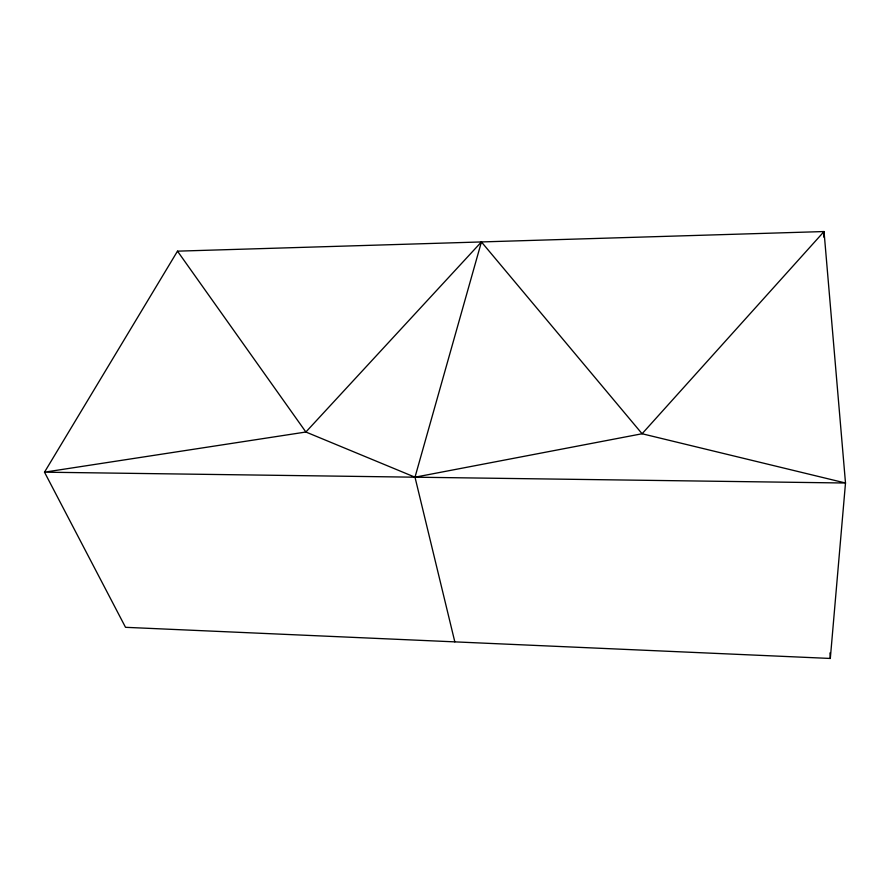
<?xml version="1.0" encoding="UTF-8"?>
<svg xmlns="http://www.w3.org/2000/svg" width="890" height="890" viewBox="0 0 890 890"><rect width="100%" height="100%" fill="white"/><g stroke="black" fill="none" stroke-linecap="round" stroke-linejoin="round"><path stroke-width="1.33" d="M823.706 237.096L824.029 231.545L177.499 251.158L44.5 472.178L125.523 627.317L830.314 658.455L845.5 483.014L824.029 231.545L642.091 433.753L414.996 477.196L305.882 432.017L44.5 472.178L845.5 483.014L642.091 433.753L481.423 241.935L305.882 432.017L177.499 251.158M481.423 241.935L414.996 477.196L454.823 641.868M829.958 652.915L830.314 658.455"/></g></svg>
